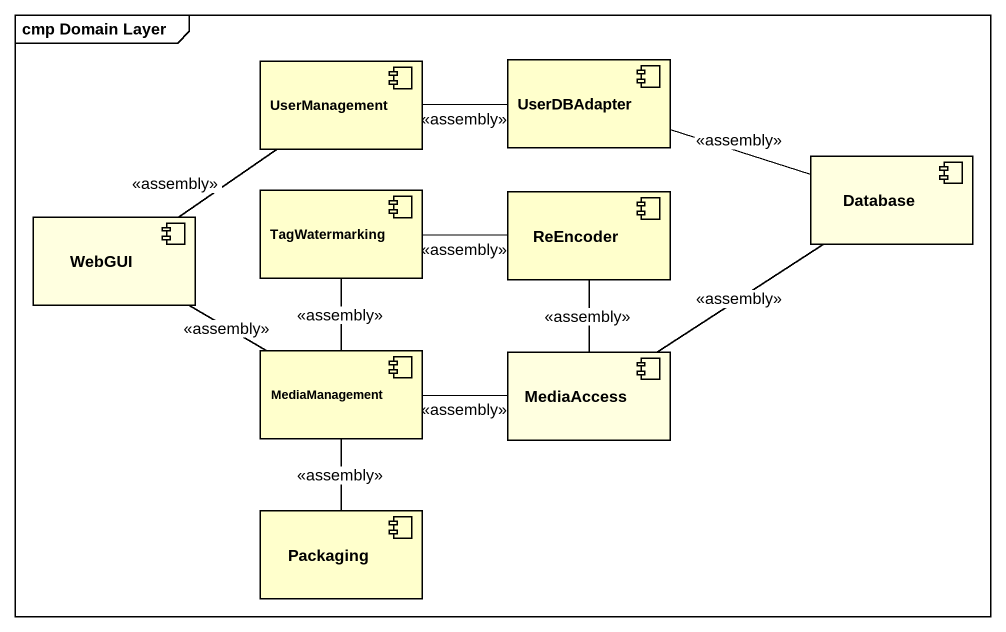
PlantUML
@startuml
mainframe cmp Domain Layer
component UserDBAdapter
component UserManagement
component TagWatermarking
component ReEncoder
component "Database" as Database_ #FFFFE0
component WebGUI #FFFFE0
component MediaManagement
component MediaAccess #FFFFE0
component Packaging
UserDBAdapter -right- Database_ : <<assembly>>
UserManagement -right- UserDBAdapter : <<assembly>>
TagWatermarking -right- ReEncoder : <<assembly>>
ReEncoder -- MediaAccess : <<assembly>>
WebGUI -up- UserManagement : <<assembly>>
WebGUI -right- MediaManagement : <<assembly>>
MediaManagement -up- TagWatermarking : <<assembly>>
MediaManagement -right- MediaAccess : <<assembly>>
MediaManagement -- Packaging : <<assembly>>
MediaAccess -up- Database_ : <<assembly>>
@enduml
